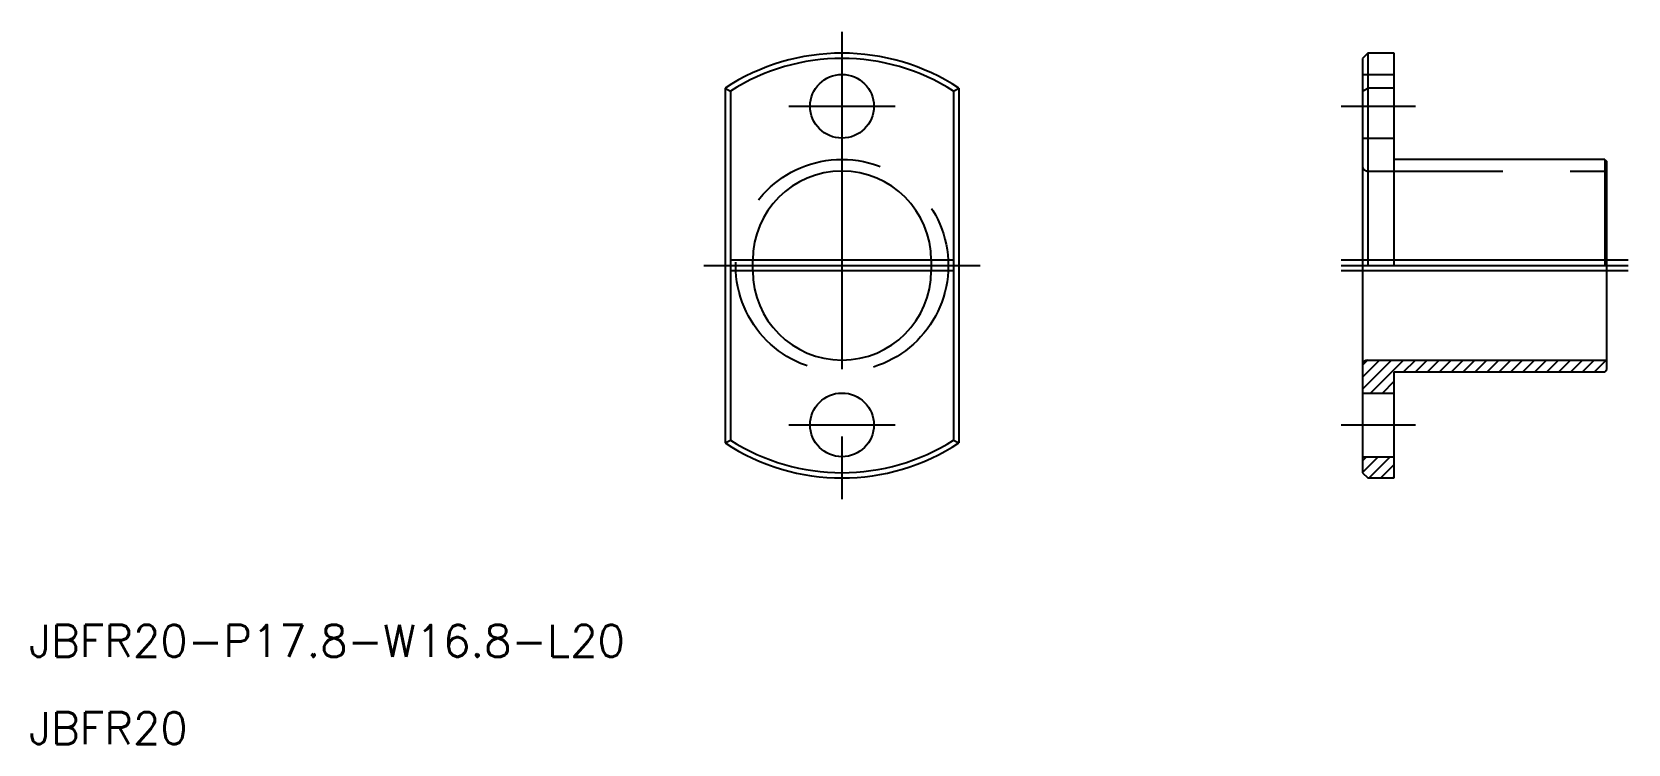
# Model space of a CAD drawing. Extents: x -76 to 74, y -45 to 22.
import ezdxf

# ---------------------------------------------------------------- set-up
doc = ezdxf.new("R2010")
doc.units = 0
doc.linetypes.add('CENTER', pattern=[50.8, 31.75, -6.35, 6.35, -6.35])
doc.linetypes.add('DASHED', pattern=[19.05, 12.7, -6.35])
doc.layers.get('0').update_dxf_attribs({"linetype": 'CONTINUOUS'})
doc.layers.add('CENTER', color=1, linetype='CENTER')
doc.styles.get("Standard").update_dxf_attribs({"font": 'txt.shx', "height": 3, "bigfont": 'bigfont.shx'})

msp = doc.modelspace()

# ---------------------------------------------------------------- linework, layer by layer
at = {"color": 7, "linetype": 'CONTINUOUS'}
for p, q in [((49.48, 20), (48.98, 19.5)), ((49.48, 20), (49.48, 0)), ((51.98, 20), (49.48, 20)), ((51.98, 0), (51.98, 20)), ((48.98, 19.5), (48.98, -19.5)), ((-11, 16.7), (-11, -16.7)), ((-11, 16.7), (-10.5, 16.43)), ((10.5, 16.43), (11, 16.7)), ((11, 16.7), (11, -16.7)), ((48.98, 16.43), (49.48, 16.7)), ((51.98, 16.7), (49.48, 16.7)), ((-10.5, 16.43), (-10.5, -16.43)), ((10.5, 16.43), (10.5, -16.43)), ((71.78, 10), (51.98, 10)), ((71.78, 10), (71.78, 0)), ((71.78, 10), (71.98, 9.8)), ((71.98, -9.8), (71.98, 9.8)), ((-8.4, -0.5), (-8.4, 0.5)), ((8.4, 0.5), (8.4, -0.5)), ((49.48, -8.9), (71.98, -8.9)), ((51.98, -10), (71.78, -10)), ((51.98, -20), (51.98, -10)), ((71.78, -10), (71.98, -9.8)), ((48.98, -12), (51.98, -12)), ((-11, -16.7), (-10.5, -16.43)), ((10.5, -16.43), (11, -16.7)), ((48.98, -18), (51.98, -18)), ((48.98, -19.5), (49.48, -20)), ((49.48, -20), (51.98, -20))]:
    msp.add_line(p, q, dxfattribs=at)
at = {"color": 3, "linetype": 'DASHED'}
for p, q in [((48.98, 18), (51.98, 18)), ((48.98, 12), (51.98, 12)), ((49.48, 8.9), (71.98, 8.9))]:
    msp.add_line(p, q, dxfattribs=at)
at = {"color": 3, "linetype": 'CONTINUOUS'}
for p, q in [((48.98, -9.39), (49.47, -8.9)), ((48.98, -10.51), (50.59, -8.9)), ((48.98, -11.64), (51.72, -8.9)), ((49.74, -12), (52.84, -8.9)), ((52.86, -10), (53.96, -8.9)), ((53.98, -10), (55.08, -8.9)), ((55.11, -10), (56.21, -8.9)), ((56.23, -10), (57.33, -8.9)), ((57.35, -10), (58.45, -8.9)), ((58.47, -10), (59.57, -8.9)), ((59.6, -10), (60.7, -8.9)), ((60.72, -10), (61.82, -8.9)), ((61.84, -10), (62.94, -8.9)), ((62.96, -10), (64.06, -8.9)), ((64.09, -10), (65.19, -8.9)), ((65.21, -10), (66.31, -8.9)), ((66.33, -10), (67.43, -8.9)), ((67.45, -10), (68.55, -8.9)), ((68.58, -10), (69.68, -8.9)), ((69.7, -10), (70.8, -8.9)), ((70.82, -10), (71.92, -8.9)), ((50.86, -12), (51.98, -10.88)), ((48.98, -18.37), (49.35, -18)), ((48.98, -19.49), (50.47, -18)), ((49.6, -20), (51.6, -18)), ((50.72, -20), (51.98, -18.74)), ((51.84, -20), (51.98, -19.86))]:
    msp.add_line(p, q, dxfattribs=at)
at = {"color": 7, "linetype": 'CONTINUOUS'}
for centre in [(0, 15), (0, -15)]:
    msp.add_circle(centre, 3, dxfattribs=at)
at = {"color": 3, "linetype": 'DASHED'}
msp.add_circle((0, 0), 10, dxfattribs=at)
at = {"color": 7, "linetype": 'CONTINUOUS'}
for centre, radius, start, end in [((0, 0), 20, 56.633, 123.367), ((0, 0), 19.5, 57.421, 122.579), ((0, 0.5), 8.4, 0, 180), ((0, -0.5), 8.4, 180, 0), ((49.48, -9.4), 0.5, 90, 180), ((0, 0), 19.5, 237.421, 302.579), ((0, 0), 20, 236.633, 303.367)]:
    msp.add_arc(centre, radius, start, end, dxfattribs=at)
at = {"color": 3, "linetype": 'DASHED'}
msp.add_arc((49.48, 9.4), 0.5, 180, 270, dxfattribs=at)
at = {"layer": 'CENTER', "color": 1, "linetype": 'CENTER'}
for p, q in [((0, 22), (0, -22)), ((-5, 15), (5, 15)), ((46.98, 15), (53.98, 15)), ((-13, 0), (13, 0)), ((10.4, 0.5), (-10.4, 0.5)), ((73.98, 0.5), (46.98, 0.5)), ((46.98, 0), (73.98, 0)), ((10.4, -0.5), (-10.4, -0.5)), ((73.98, -0.5), (46.98, -0.5)), ((-5, -15), (5, -15)), ((46.98, -15), (53.98, -15))]:
    msp.add_line(p, q, dxfattribs=at)

# ---------------------------------------------------------------- texts
at = {"color": 7, "linetype": 'CONTINUOUS'}
for s, p in [('JBFR20-P17.8-W16.8-L20', (-76.49, -36.84)), ('JBFR20', (-76.49, -45.06))]:
    msp.add_text(s, height=3, dxfattribs=at).set_placement(p)

doc.saveas('drawing.dxf')
